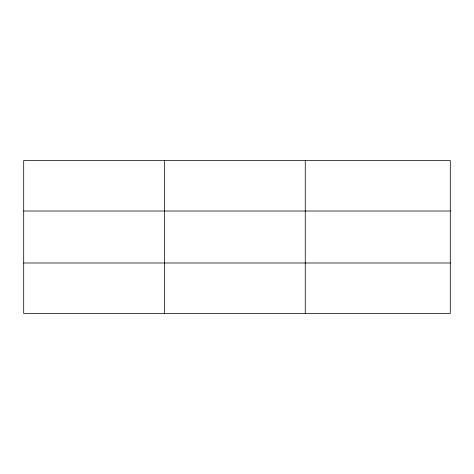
<?xml version="1.0" encoding="UTF-8"?>
<svg xmlns="http://www.w3.org/2000/svg" width="474" height="474" viewBox="0 0 474 474"><rect width="100%" height="100%" fill="white"/><g stroke="black" fill="none" stroke-linecap="round" stroke-linejoin="round"><path stroke-width="0.71" d="M164.478 313.438L164.478 160.562M305.256 313.438L305.256 160.562M450.3 211.013L450.3 160.562L23.7 160.562L23.7 313.438L450.3 313.438L450.3 211.013L23.7 211.013M23.7 262.987L450.3 262.987"/></g></svg>
